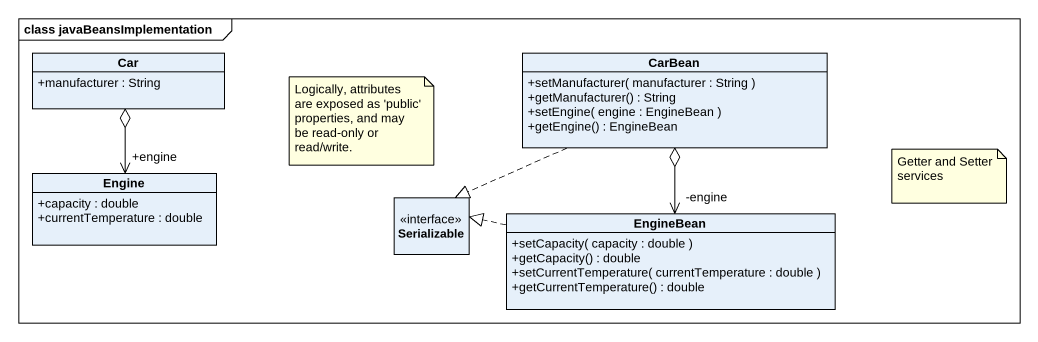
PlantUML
@startuml
mainframe class javaBeansImplementation
hide circle
hide empty members
skinparam classAttributeIconSize 0
class Car {
  +manufacturer : String
}
class CarBean {
  +setManufacturer( manufacturer : String )
  +getManufacturer() : String
  +setEngine( engine : EngineBean )
  +getEngine() : EngineBean
}
class Engine {
  +capacity : double
  +currentTemperature : double
}
interface Serializable
class EngineBean {
  +setCapacity( capacity : double )
  +getCapacity() : double
  +setCurrentTemperature( currentTemperature : double )
  +getCurrentTemperature() : double
}
Car o--> "+engine" Engine
CarBean .left.|> Serializable
CarBean o--> "-engine" EngineBean
EngineBean .left.|> Serializable
note as N1
  Logically, attributes are exposed as 'public' properties, and may be read-only or read/write.
end note
note as N2
  Getter and Setter services
end note
@enduml
